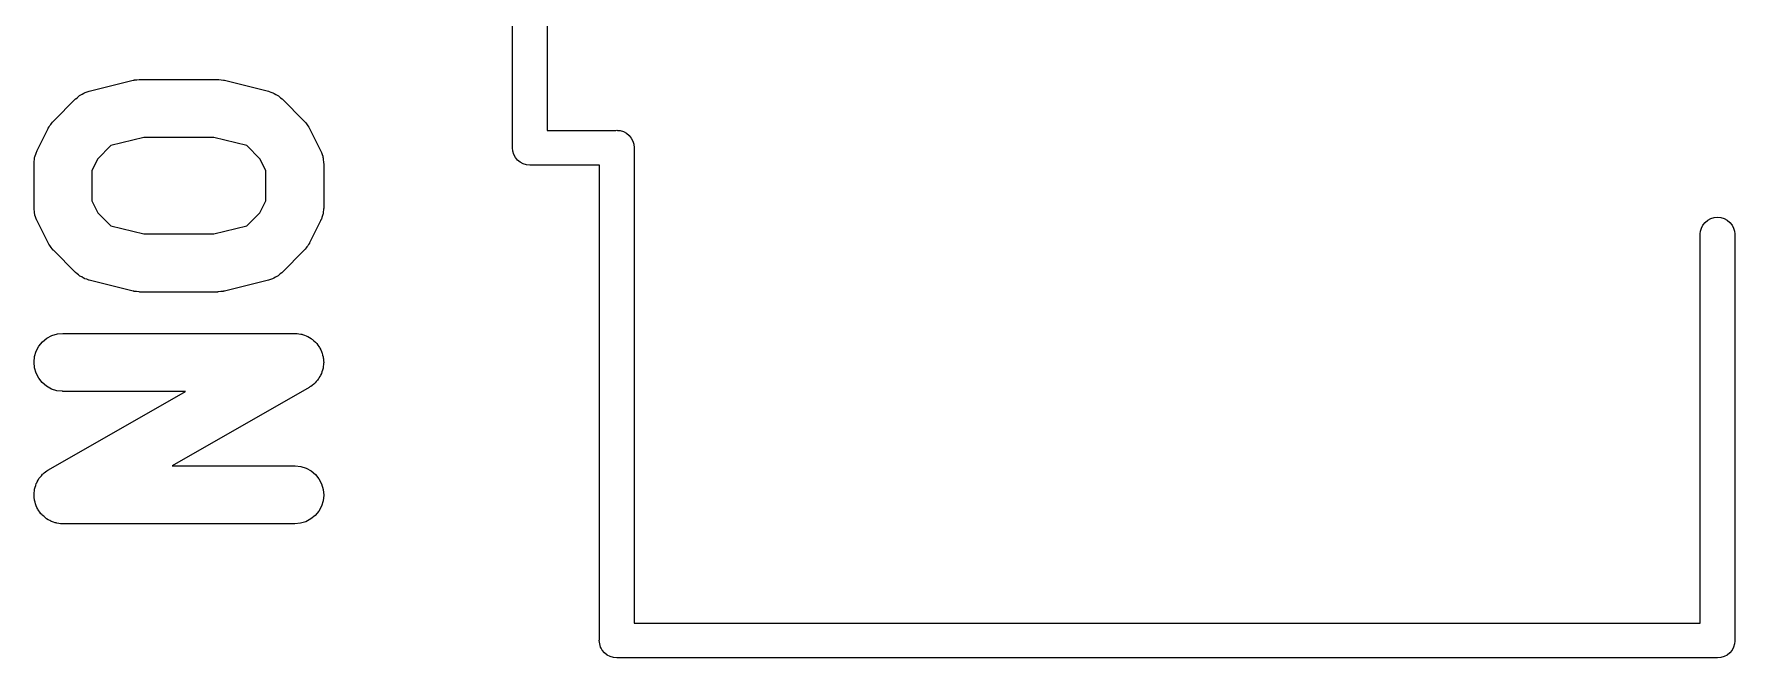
# Model space of a CAD drawing. Extents: x 0.47 to 2.43, y -7.79 to -4.92.
# Drawn here: x 0.4858 to 0.7169, y -7.5358 to -7.4511 of the extents above; entities that cross this region are included whole.
import ezdxf

# ---------------------------------------------------------------- set-up
doc = ezdxf.new("R2010")
doc.units = 0
doc.header["$MEASUREMENT"] = 0
doc.layers.add('BLACK', color=7, linetype='CONTINUOUS')

msp = doc.modelspace()

# ---------------------------------------------------------------- linework, layer by layer
at = {"layer": 'BLACK', "linetype": 'CONTINUOUS'}
for p, q in [((0.550787, -7.46642), (0.550787, -7.43516)), ((0.555512, -7.4374), (0.555512, -7.46417)), ((0.493233, -7.45887), (0.499233, -7.45737)), ((0.499233, -7.45737), (0.499286, -7.45736)), ((0.499286, -7.45736), (0.499355, -7.45735)), ((0.499355, -7.45735), (0.499423, -7.45733)), ((0.499423, -7.45733), (0.499736, -7.4573)), ((0.499736, -7.4573), (0.500048, -7.45726)), ((0.500048, -7.45726), (0.500118, -7.45726)), ((0.500118, -7.45726), (0.500187, -7.45726)), ((0.500187, -7.45726), (0.510686, -7.45726)), ((0.510686, -7.45726), (0.510741, -7.45726)), ((0.510741, -7.45726), (0.510811, -7.45726)), ((0.510811, -7.45726), (0.510881, -7.45726)), ((0.510881, -7.45726), (0.511192, -7.45731)), ((0.511192, -7.45731), (0.511505, -7.45734)), ((0.511505, -7.45734), (0.511572, -7.45736)), ((0.511572, -7.45736), (0.511641, -7.45737)), ((0.511641, -7.45737), (0.51764, -7.45887)), ((0.488405, -7.46291), (0.491404, -7.45991)), ((0.491404, -7.45991), (0.491443, -7.45987)), ((0.491443, -7.45987), (0.491652, -7.4597)), ((0.491652, -7.4597), (0.49185, -7.45952)), ((0.49185, -7.45952), (0.491952, -7.45946)), ((0.491952, -7.45946), (0.492044, -7.45939)), ((0.492044, -7.45939), (0.492281, -7.45927)), ((0.492281, -7.45927), (0.49251, -7.45913)), ((0.49251, -7.45913), (0.492621, -7.45909)), ((0.492621, -7.45909), (0.492726, -7.45904)), ((0.492726, -7.45904), (0.492983, -7.45896)), ((0.492983, -7.45896), (0.493233, -7.45887)), ((0.51764, -7.45887), (0.517694, -7.45889)), ((0.517694, -7.45889), (0.517943, -7.45898)), ((0.517943, -7.45898), (0.518198, -7.45906)), ((0.518198, -7.45906), (0.518303, -7.45911)), ((0.518303, -7.45911), (0.518414, -7.45915)), ((0.518414, -7.45915), (0.518641, -7.45929)), ((0.518641, -7.45929), (0.518876, -7.45942)), ((0.518876, -7.45942), (0.518967, -7.4595)), ((0.518967, -7.4595), (0.519068, -7.45956)), ((0.519068, -7.45956), (0.519263, -7.45974)), ((0.519263, -7.45974), (0.519469, -7.45991)), ((0.519469, -7.45991), (0.522469, -7.46291)), ((0.486167, -7.46693), (0.487667, -7.46393)), ((0.487667, -7.46393), (0.487692, -7.46388)), ((0.487692, -7.46388), (0.487812, -7.4637)), ((0.487812, -7.4637), (0.487917, -7.4635)), ((0.487917, -7.4635), (0.488021, -7.46337)), ((0.488021, -7.46337), (0.48811, -7.46324)), ((0.48811, -7.46324), (0.488264, -7.46308)), ((0.488264, -7.46308), (0.488405, -7.46291)), ((0.522469, -7.46291), (0.522507, -7.46295)), ((0.522507, -7.46295), (0.522645, -7.46312)), ((0.522645, -7.46312), (0.522797, -7.46328)), ((0.522797, -7.46328), (0.522885, -7.46342)), ((0.522885, -7.46342), (0.522987, -7.46355)), ((0.522987, -7.46355), (0.523089, -7.46374)), ((0.523089, -7.46374), (0.523206, -7.46393)), ((0.523206, -7.46393), (0.524706, -7.46693)), ((0.555512, -7.46417), (0.564845, -7.46417)), ((0.564845, -7.46417), (0.564961, -7.46416)), ((0.564961, -7.46416), (0.565077, -7.46417)), ((0.565077, -7.46417), (0.565424, -7.46421)), ((0.565424, -7.46421), (0.565869, -7.46434)), ((0.565869, -7.46434), (0.566279, -7.46456)), ((0.566279, -7.46456), (0.566639, -7.46486)), ((0.566639, -7.46486), (0.566934, -7.46522)), ((0.485892, -7.46765), (0.485989, -7.4674)), ((0.485989, -7.4674), (0.48607, -7.46714)), ((0.48607, -7.46714), (0.486126, -7.46704)), ((0.486126, -7.46704), (0.486167, -7.46693)), ((0.496201, -7.46625), (0.494424, -7.46802)), ((0.500672, -7.46513), (0.496201, -7.46625)), ((0.510202, -7.46513), (0.500672, -7.46513)), ((0.514673, -7.46625), (0.510202, -7.46513)), ((0.516449, -7.46802), (0.514673, -7.46625)), ((0.524706, -7.46693), (0.52473, -7.46698)), ((0.52473, -7.46698), (0.52477, -7.46709)), ((0.52477, -7.46709), (0.524825, -7.46719)), ((0.524825, -7.46719), (0.524903, -7.46745)), ((0.550776, -7.46654), (0.550787, -7.46642)), ((0.550822, -7.467), (0.550776, -7.46654)), ((0.550957, -7.46744), (0.550822, -7.467)), ((0.566934, -7.46522), (0.567154, -7.46563)), ((0.567154, -7.46563), (0.567289, -7.46607)), ((0.567289, -7.46607), (0.567334, -7.46654)), ((0.567334, -7.46654), (0.567323, -7.46665)), ((0.567323, -7.46665), (0.567323, -7.5311)), ((0.485752, -7.46864), (0.485765, -7.46852)), ((0.485752, -7.46869), (0.485752, -7.46864)), ((0.485752, -7.47469), (0.485752, -7.46869)), ((0.485762, -7.46841), (0.485808, -7.46814)), ((0.485765, -7.46852), (0.485762, -7.46841)), ((0.485808, -7.46814), (0.485838, -7.46787)), ((0.485838, -7.46787), (0.485873, -7.46776)), ((0.485873, -7.46776), (0.485892, -7.46765)), ((0.494424, -7.46802), (0.493626, -7.46962)), ((0.493626, -7.46962), (0.493626, -7.47376)), ((0.517248, -7.46962), (0.516449, -7.46802)), ((0.517248, -7.47376), (0.517248, -7.46962)), ((0.524903, -7.46745), (0.524995, -7.4677)), ((0.524995, -7.4677), (0.525013, -7.46782)), ((0.525013, -7.46782), (0.525047, -7.46793)), ((0.525047, -7.46793), (0.525073, -7.46819)), ((0.525073, -7.46819), (0.525115, -7.46846)), ((0.525115, -7.46846), (0.525111, -7.46858)), ((0.525111, -7.46858), (0.525122, -7.46869)), ((0.525122, -7.46869), (0.525122, -7.47469)), ((0.550961, -7.46745), (0.550957, -7.46744)), ((0.551176, -7.46785), (0.550961, -7.46745)), ((0.551471, -7.46821), (0.551176, -7.46785)), ((0.551831, -7.46851), (0.551471, -7.46821)), ((0.552241, -7.46873), (0.551831, -7.46851)), ((0.552687, -7.46886), (0.552241, -7.46873)), ((0.55315, -7.46891), (0.552687, -7.46886)), ((0.553266, -7.4689), (0.55315, -7.46891)), ((0.562598, -7.4689), (0.553266, -7.4689)), ((0.562598, -7.53335), (0.562598, -7.4689)), ((0.493626, -7.47376), (0.494424, -7.47536)), ((0.516449, -7.47536), (0.517248, -7.47376)), ((0.485763, -7.47481), (0.485752, -7.47469)), ((0.485759, -7.47492), (0.485763, -7.47481)), ((0.485801, -7.47519), (0.485759, -7.47492)), ((0.485827, -7.47546), (0.485801, -7.47519)), ((0.48586, -7.47557), (0.485827, -7.47546)), ((0.485878, -7.47568), (0.48586, -7.47557)), ((0.485971, -7.47593), (0.485878, -7.47568)), ((0.486049, -7.47619), (0.485971, -7.47593)), ((0.486103, -7.47629), (0.486049, -7.47619)), ((0.486143, -7.4764), (0.486103, -7.47629)), ((0.486167, -7.47645), (0.486143, -7.4764)), ((0.487667, -7.47945), (0.486167, -7.47645)), ((0.494424, -7.47536), (0.496201, -7.47713)), ((0.514673, -7.47713), (0.516449, -7.47536)), ((0.524706, -7.47645), (0.523206, -7.47945)), ((0.524748, -7.47634), (0.524706, -7.47645)), ((0.524804, -7.47624), (0.524748, -7.47634)), ((0.524885, -7.47599), (0.524804, -7.47624)), ((0.524981, -7.47573), (0.524885, -7.47599)), ((0.525001, -7.47562), (0.524981, -7.47573)), ((0.525036, -7.47551), (0.525001, -7.47562)), ((0.525066, -7.47524), (0.525036, -7.47551)), ((0.525111, -7.47498), (0.525066, -7.47524)), ((0.525121, -7.47475), (0.525109, -7.47486)), ((0.525109, -7.47486), (0.525111, -7.47498)), ((0.525122, -7.47469), (0.525121, -7.47475)), ((0.712889, -7.47667), (0.713248, -7.47637)), ((0.713248, -7.47637), (0.713659, -7.47615)), ((0.713659, -7.47615), (0.714104, -7.47602)), ((0.714104, -7.47602), (0.714567, -7.47597)), ((0.714567, -7.47597), (0.71503, -7.47602)), ((0.71503, -7.47602), (0.715475, -7.47615)), ((0.715475, -7.47615), (0.715886, -7.47637)), ((0.715886, -7.47637), (0.716245, -7.47667)), ((0.496201, -7.47713), (0.500672, -7.47825)), ((0.500672, -7.47825), (0.510201, -7.47825)), ((0.510201, -7.47825), (0.514673, -7.47713)), ((0.712205, -7.47823), (0.712239, -7.47788)), ((0.712205, -7.5311), (0.712205, -7.47823)), ((0.712239, -7.47788), (0.712374, -7.47744)), ((0.712374, -7.47744), (0.712593, -7.47703)), ((0.712593, -7.47703), (0.712889, -7.47667)), ((0.716245, -7.47667), (0.716541, -7.47703)), ((0.716541, -7.47703), (0.71676, -7.47744)), ((0.71676, -7.47744), (0.716895, -7.47788)), ((0.716895, -7.47788), (0.716929, -7.47823)), ((0.716929, -7.47823), (0.716929, -7.53335)), ((0.487785, -7.47964), (0.487667, -7.47945)), ((0.487887, -7.47983), (0.487785, -7.47964)), ((0.487989, -7.47996), (0.487887, -7.47983)), ((0.488076, -7.4801), (0.487989, -7.47996)), ((0.488228, -7.48026), (0.488076, -7.4801)), ((0.488366, -7.48043), (0.488228, -7.48026)), ((0.488405, -7.48047), (0.488366, -7.48043)), ((0.491404, -7.48347), (0.488405, -7.48047)), ((0.522469, -7.48047), (0.519469, -7.48347)), ((0.522609, -7.4803), (0.522469, -7.48047)), ((0.522763, -7.48014), (0.522609, -7.4803)), ((0.522853, -7.48001), (0.522763, -7.48014)), ((0.522957, -7.47988), (0.522853, -7.48001)), ((0.523061, -7.47969), (0.522957, -7.47988)), ((0.523181, -7.4795), (0.523061, -7.47969)), ((0.523206, -7.47945), (0.523181, -7.4795)), ((0.49161, -7.48364), (0.491404, -7.48347)), ((0.51943, -7.48351), (0.519222, -7.48368)), ((0.519469, -7.48347), (0.51943, -7.48351)), ((0.491806, -7.48382), (0.49161, -7.48364)), ((0.491907, -7.48389), (0.491806, -7.48382)), ((0.491998, -7.48396), (0.491907, -7.48389)), ((0.492233, -7.48409), (0.491998, -7.48396)), ((0.49246, -7.48423), (0.492233, -7.48409)), ((0.492571, -7.48427), (0.49246, -7.48423)), ((0.492675, -7.48432), (0.492571, -7.48427)), ((0.49293, -7.4844), (0.492675, -7.48432)), ((0.49318, -7.4845), (0.49293, -7.4844)), ((0.493233, -7.48451), (0.49318, -7.4845)), ((0.499233, -7.48601), (0.493233, -7.48451)), ((0.51764, -7.48451), (0.511641, -7.48601)), ((0.517891, -7.48442), (0.51764, -7.48451)), ((0.518147, -7.48435), (0.517891, -7.48442)), ((0.518253, -7.48429), (0.518147, -7.48435)), ((0.518364, -7.48425), (0.518253, -7.48429)), ((0.518593, -7.48411), (0.518364, -7.48425)), ((0.51883, -7.48399), (0.518593, -7.48411)), ((0.518922, -7.48392), (0.51883, -7.48399)), ((0.519024, -7.48386), (0.518922, -7.48392)), ((0.519222, -7.48368), (0.519024, -7.48386)), ((0.499302, -7.48602), (0.499233, -7.48601)), ((0.499369, -7.48604), (0.499302, -7.48602)), ((0.499681, -7.48608), (0.499369, -7.48604)), ((0.499993, -7.48612), (0.499681, -7.48608)), ((0.500063, -7.48612), (0.499993, -7.48612)), ((0.500132, -7.48613), (0.500063, -7.48612)), ((0.500187, -7.48613), (0.500132, -7.48613)), ((0.510686, -7.48613), (0.500187, -7.48613)), ((0.510756, -7.48612), (0.510686, -7.48613)), ((0.510826, -7.48612), (0.510756, -7.48612)), ((0.511138, -7.48608), (0.510826, -7.48612)), ((0.511451, -7.48605), (0.511138, -7.48608)), ((0.511518, -7.48603), (0.511451, -7.48605)), ((0.511588, -7.48602), (0.511518, -7.48603)), ((0.511641, -7.48601), (0.511588, -7.48602)), ((0.486915, -7.49289), (0.48751, -7.49241)), ((0.48751, -7.49241), (0.488189, -7.49205)), ((0.488189, -7.49205), (0.488924, -7.49183)), ((0.488924, -7.49183), (0.489689, -7.49175)), ((0.489689, -7.49175), (0.521185, -7.49175)), ((0.521185, -7.49175), (0.52124, -7.49175)), ((0.52124, -7.49175), (0.521372, -7.49177)), ((0.521372, -7.49177), (0.521504, -7.49176)), ((0.521504, -7.49176), (0.521752, -7.49181)), ((0.521752, -7.49181), (0.522003, -7.49184)), ((0.522003, -7.49184), (0.52213, -7.49188)), ((0.52213, -7.49188), (0.52226, -7.4919)), ((0.52226, -7.4919), (0.522495, -7.49199)), ((0.522495, -7.49199), (0.522736, -7.49207)), ((0.522736, -7.49207), (0.522852, -7.49213)), ((0.522852, -7.49213), (0.522976, -7.49218)), ((0.522976, -7.49218), (0.523188, -7.49232)), ((0.523188, -7.49232), (0.523409, -7.49244)), ((0.523409, -7.49244), (0.523511, -7.49252)), ((0.523511, -7.49252), (0.523622, -7.4926)), ((0.523622, -7.4926), (0.523804, -7.49277)), ((0.523804, -7.49277), (0.523998, -7.49293)), ((0.485752, -7.49566), (0.485832, -7.4949)), ((0.485832, -7.4949), (0.486059, -7.49416)), ((0.486059, -7.49416), (0.486425, -7.49349)), ((0.486425, -7.49349), (0.486915, -7.49289)), ((0.523998, -7.49293), (0.524081, -7.49304)), ((0.524081, -7.49304), (0.524177, -7.49313)), ((0.524177, -7.49313), (0.524321, -7.49334)), ((0.524321, -7.49334), (0.524479, -7.49353)), ((0.524479, -7.49353), (0.524541, -7.49365)), ((0.524541, -7.49365), (0.524617, -7.49376)), ((0.524617, -7.49376), (0.524719, -7.49399)), ((0.524719, -7.49399), (0.524835, -7.49421)), ((0.524835, -7.49421), (0.524873, -7.49434)), ((0.524873, -7.49434), (0.524926, -7.49446)), ((0.524926, -7.49446), (0.524981, -7.49471)), ((0.524981, -7.49471), (0.525052, -7.49495)), ((0.525052, -7.49495), (0.525064, -7.49508)), ((0.525064, -7.49508), (0.525093, -7.49521)), ((0.485821, -7.49643), (0.485752, -7.49566)), ((0.486038, -7.49716), (0.485821, -7.49643)), ((0.486394, -7.49784), (0.486038, -7.49716)), ((0.524703, -7.49745), (0.524569, -7.49767)), ((0.524751, -7.49733), (0.524703, -7.49745)), ((0.524814, -7.49721), (0.524751, -7.49733)), ((0.524889, -7.49697), (0.524814, -7.49721)), ((0.524979, -7.49674), (0.524889, -7.49697)), ((0.525002, -7.49661), (0.524979, -7.49674)), ((0.525041, -7.49648), (0.525002, -7.49661)), ((0.525068, -7.49623), (0.525041, -7.49648)), ((0.525111, -7.49598), (0.525068, -7.49623)), ((0.525093, -7.49521), (0.525099, -7.49546)), ((0.525099, -7.49546), (0.525122, -7.49572)), ((0.525122, -7.49572), (0.525108, -7.49585)), ((0.525108, -7.49585), (0.525111, -7.49598)), ((0.486876, -7.49844), (0.486394, -7.49784)), ((0.487464, -7.49894), (0.486876, -7.49844)), ((0.488138, -7.49931), (0.487464, -7.49894)), ((0.487735, -7.51027), (0.50636, -7.49963)), ((0.48887, -7.49954), (0.488138, -7.49931)), ((0.489634, -7.49962), (0.48887, -7.49954)), ((0.489689, -7.49963), (0.489634, -7.49962)), ((0.50636, -7.49963), (0.489689, -7.49963)), ((0.523138, -7.49911), (0.504514, -7.50975)), ((0.523246, -7.49903), (0.523138, -7.49911)), ((0.523364, -7.49897), (0.523246, -7.49903)), ((0.523559, -7.49881), (0.523364, -7.49897)), ((0.523765, -7.49866), (0.523559, -7.49881)), ((0.523856, -7.49857), (0.523765, -7.49866)), ((0.523959, -7.49848), (0.523856, -7.49857)), ((0.52412, -7.49829), (0.523959, -7.49848)), ((0.524293, -7.4981), (0.52412, -7.49829)), ((0.524364, -7.49799), (0.524293, -7.4981)), ((0.524449, -7.49789), (0.524364, -7.49799)), ((0.524569, -7.49767), (0.524449, -7.49789)), ((0.486509, -7.51138), (0.48658, -7.51127)), ((0.48658, -7.51127), (0.486754, -7.51109)), ((0.486754, -7.51109), (0.486915, -7.51089)), ((0.486915, -7.51089), (0.487017, -7.51081)), ((0.487017, -7.51081), (0.487109, -7.51071)), ((0.487109, -7.51071), (0.487315, -7.51057)), ((0.487315, -7.51057), (0.48751, -7.51041)), ((0.48751, -7.51041), (0.487627, -7.51034)), ((0.487627, -7.51034), (0.487735, -7.51027)), ((0.504514, -7.50975), (0.521185, -7.50975)), ((0.521185, -7.50975), (0.52124, -7.50975)), ((0.52124, -7.50975), (0.522003, -7.50983)), ((0.522003, -7.50983), (0.522736, -7.51007)), ((0.522736, -7.51007), (0.523409, -7.51044)), ((0.523409, -7.51044), (0.523998, -7.51093)), ((0.523998, -7.51093), (0.524479, -7.51153)), ((0.485752, -7.51366), (0.485766, -7.51353)), ((0.485763, -7.51339), (0.485806, -7.51315)), ((0.485766, -7.51353), (0.485763, -7.51339)), ((0.485806, -7.51315), (0.485832, -7.51289)), ((0.485832, -7.51289), (0.485871, -7.51277)), ((0.485871, -7.51277), (0.485894, -7.51264)), ((0.485894, -7.51264), (0.485985, -7.5124)), ((0.485985, -7.5124), (0.486059, -7.51216)), ((0.486059, -7.51216), (0.486123, -7.51204)), ((0.486123, -7.51204), (0.48617, -7.51192)), ((0.48617, -7.51192), (0.486305, -7.51171)), ((0.486305, -7.51171), (0.486425, -7.51148)), ((0.486425, -7.51148), (0.486509, -7.51138)), ((0.524479, -7.51153), (0.524835, -7.51221)), ((0.524835, -7.51221), (0.525052, -7.51295)), ((0.525052, -7.51295), (0.525122, -7.51371)), ((0.485775, -7.51391), (0.485752, -7.51366)), ((0.485781, -7.51416), (0.485775, -7.51391)), ((0.485809, -7.51429), (0.485781, -7.51416)), ((0.485821, -7.51442), (0.485809, -7.51429)), ((0.485893, -7.51467), (0.485821, -7.51442)), ((0.485948, -7.51491), (0.485893, -7.51467)), ((0.486001, -7.51503), (0.485948, -7.51491)), ((0.486038, -7.51516), (0.486001, -7.51503)), ((0.486155, -7.51538), (0.486038, -7.51516)), ((0.486257, -7.51562), (0.486155, -7.51538)), ((0.486333, -7.51572), (0.486257, -7.51562)), ((0.486394, -7.51584), (0.486333, -7.51572)), ((0.486552, -7.51604), (0.486394, -7.51584)), ((0.524449, -7.51589), (0.523959, -7.51648)), ((0.524814, -7.51521), (0.524449, -7.51589)), ((0.525041, -7.51448), (0.524814, -7.51521)), ((0.525122, -7.51371), (0.525041, -7.51448)), ((0.486697, -7.51624), (0.486552, -7.51604)), ((0.486793, -7.51634), (0.486697, -7.51624)), ((0.486876, -7.51644), (0.486793, -7.51634)), ((0.487069, -7.5166), (0.486876, -7.51644)), ((0.487251, -7.51678), (0.487069, -7.5166)), ((0.487363, -7.51685), (0.487251, -7.51678)), ((0.487464, -7.51693), (0.487363, -7.51685)), ((0.487686, -7.51706), (0.487464, -7.51693)), ((0.487898, -7.51719), (0.487686, -7.51706)), ((0.488021, -7.51724), (0.487898, -7.51719)), ((0.488138, -7.5173), (0.488021, -7.51724)), ((0.488379, -7.51738), (0.488138, -7.5173)), ((0.488613, -7.51747), (0.488379, -7.51738)), ((0.488744, -7.5175), (0.488613, -7.51747)), ((0.48887, -7.51754), (0.488744, -7.5175)), ((0.489121, -7.51756), (0.48887, -7.51754)), ((0.489369, -7.51761), (0.489121, -7.51756)), ((0.489502, -7.51761), (0.489369, -7.51761)), ((0.489634, -7.51762), (0.489502, -7.51761)), ((0.489689, -7.51762), (0.489634, -7.51762)), ((0.521185, -7.51762), (0.489689, -7.51762)), ((0.52195, -7.51755), (0.521185, -7.51762)), ((0.522685, -7.51733), (0.52195, -7.51755)), ((0.523364, -7.51696), (0.522685, -7.51733)), ((0.523959, -7.51648), (0.523364, -7.51696)), ((0.567323, -7.5311), (0.712205, -7.5311)), ((0.562587, -7.53346), (0.562598, -7.53335)), ((0.562633, -7.53393), (0.562587, -7.53346)), ((0.562768, -7.53437), (0.562633, -7.53393)), ((0.562849, -7.53452), (0.562768, -7.53437)), ((0.71676, -7.53437), (0.716541, -7.53478)), ((0.716895, -7.53393), (0.71676, -7.53437)), ((0.716929, -7.53358), (0.716895, -7.53393)), ((0.716929, -7.53335), (0.716941, -7.53346)), ((0.716941, -7.53346), (0.716929, -7.53358)), ((0.716929, -7.53358), (0.716929, -7.53358)), ((0.562987, -7.53478), (0.562849, -7.53452)), ((0.563282, -7.53514), (0.562987, -7.53478)), ((0.563642, -7.53544), (0.563282, -7.53514)), ((0.564052, -7.53566), (0.563642, -7.53544)), ((0.564498, -7.53579), (0.564052, -7.53566)), ((0.564961, -7.53584), (0.564498, -7.53579)), ((0.565077, -7.53583), (0.564961, -7.53584)), ((0.714451, -7.53583), (0.565077, -7.53583)), ((0.714567, -7.53584), (0.714451, -7.53583)), ((0.71503, -7.53579), (0.714567, -7.53584)), ((0.715475, -7.53566), (0.71503, -7.53579)), ((0.715886, -7.53544), (0.715475, -7.53566)), ((0.716245, -7.53514), (0.715886, -7.53544)), ((0.716541, -7.53478), (0.716245, -7.53514))]:
    msp.add_line(p, q, dxfattribs=at)

doc.saveas('drawing.dxf')
